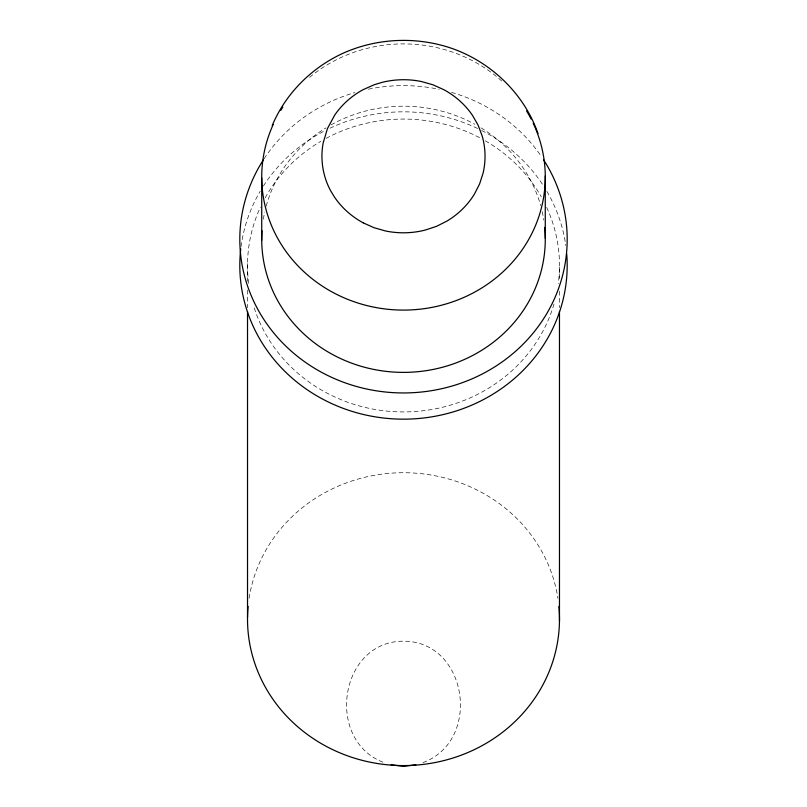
<?xml version="1.0" encoding="UTF-8"?>
<svg xmlns="http://www.w3.org/2000/svg" width="807" height="807" viewBox="0 0 807 807"><rect width="100%" height="100%" fill="white"/><g stroke="black" fill="none" stroke-linecap="round" stroke-linejoin="round"><path stroke-width="0.61" stroke-dasharray="4.04 3.03" d="M422.929 762.605C482.243 740.755 467.778 641.172 403.5 641.172C339.222 641.172 324.757 740.755 384.071 762.605M559.473 267.319L559.473 281.169M559.473 291.236L559.473 307.598M247.527 263.667L247.527 281.29M247.527 290.096L247.527 307.719M241.061 246.559A163.69 153.663 0 0 1 260.197 191.239M263.445 185.963A163.69 153.663 0 0 1 324.797 130.764M329.962 128.212A163.69 153.663 0 0 1 477.552 128.454M481.688 130.492A163.69 153.663 0 0 1 543.656 186.114M546.894 191.4A163.69 153.663 0 0 1 565.798 245.53M264.121 158.717A163.69 153.663 0 0 1 354.868 92.563M368.416 89.194A163.69 153.663 0 0 1 439.149 89.315M451.567 92.401A163.69 153.663 0 0 1 541.598 156.8M249.101 598.31A155.983 146.43 0 0 1 403.5 472.72A155.983 146.43 0 0 1 557.899 598.31M546.682 207.399A155.983 146.43 0 0 1 558.293 283.539M553.985 304.037A155.983 146.43 0 0 1 404.65 411.923A155.983 146.43 0 0 1 253.64 306.115M248.687 283.378A155.983 146.43 0 0 1 260.389 207.238M265.18 197.806A155.983 146.43 0 0 1 320.813 141.336M326.119 138.35A155.983 146.43 0 0 1 479.953 137.866M485.289 140.811A155.983 146.43 0 0 1 541.326 196.928M263.354 219.181A141.77 133.094 0 0 1 264.696 212.18M266.189 206.148A141.77 133.094 0 0 1 325.877 127.92M331.031 124.893A141.77 133.094 0 0 1 474.819 124.258M481.022 127.849A141.77 133.094 0 0 1 540.64 205.543M542.173 211.595A141.77 133.094 0 0 1 543.797 220.089M309.575 77.301A141.77 133.094 0 0 1 503.497 82.647"/><path stroke-width="1.21" d="M272.231 125.499C286.142 92.2 313.963 65.387 347.131 51.466L347.898 51.174C381.186 37.657 419.347 36.819 453.191 48.874L453.887 49.136C492.401 63.259 524.53 94.641 537.997 133.579M415.867 764.834L403.5 766.317L391.133 764.834M363.211 222.853L374.024 227.705L385.494 230.963A83.272 78.168 0 0 0 425.178 230.086L436.486 226.353L447.048 221.027A83.232 78.138 0 0 0 474.435 194.073L479.61 183.925L483.08 173.152A83.232 78.138 0 0 0 482.152 135.909L478.168 125.297L472.498 115.381A83.272 78.168 0 0 0 443.779 89.658L432.976 84.796L421.496 81.547A83.282 78.188 0 0 0 381.832 82.435L374.226 84.735L363.382 89.537A82.617 77.553 0 0 0 334.643 115.219L327.43 128.595L323.143 143.051A82.617 77.553 0 0 0 325.988 180.203A78.42 73.619 0 0 0 330.547 190.603L334.512 197.13A83.282 78.188 0 0 0 363.211 222.843M559.473 311.371L559.473 620.976M545.27 175.997L545.27 238.287M261.73 177.994L261.73 240.284M247.527 311.492L247.527 617.325M566.726 254.013A163.69 153.663 0 0 1 400.807 419.136A163.69 153.663 0 0 1 240.758 248.98M543.656 159.907A163.69 153.663 0 0 1 509.469 356.401A163.69 153.663 0 0 1 297.39 356.291A163.69 153.663 0 0 1 263.445 159.756M558.888 606.39A155.983 146.43 0 0 1 403.5 765.581A155.983 146.43 0 0 1 248.112 606.39M544.705 227.392A141.77 133.094 0 0 1 405.316 372.37A141.77 133.094 0 0 1 262.013 230.782M533.185 123.219A141.77 133.094 0 0 1 404.246 310.09A141.77 133.094 0 0 1 273.22 124.5M280.786 110.337A141.77 133.094 0 0 1 282.813 107.149M526.578 110.932A141.77 133.094 0 0 1 531.137 119.053"/></g></svg>
